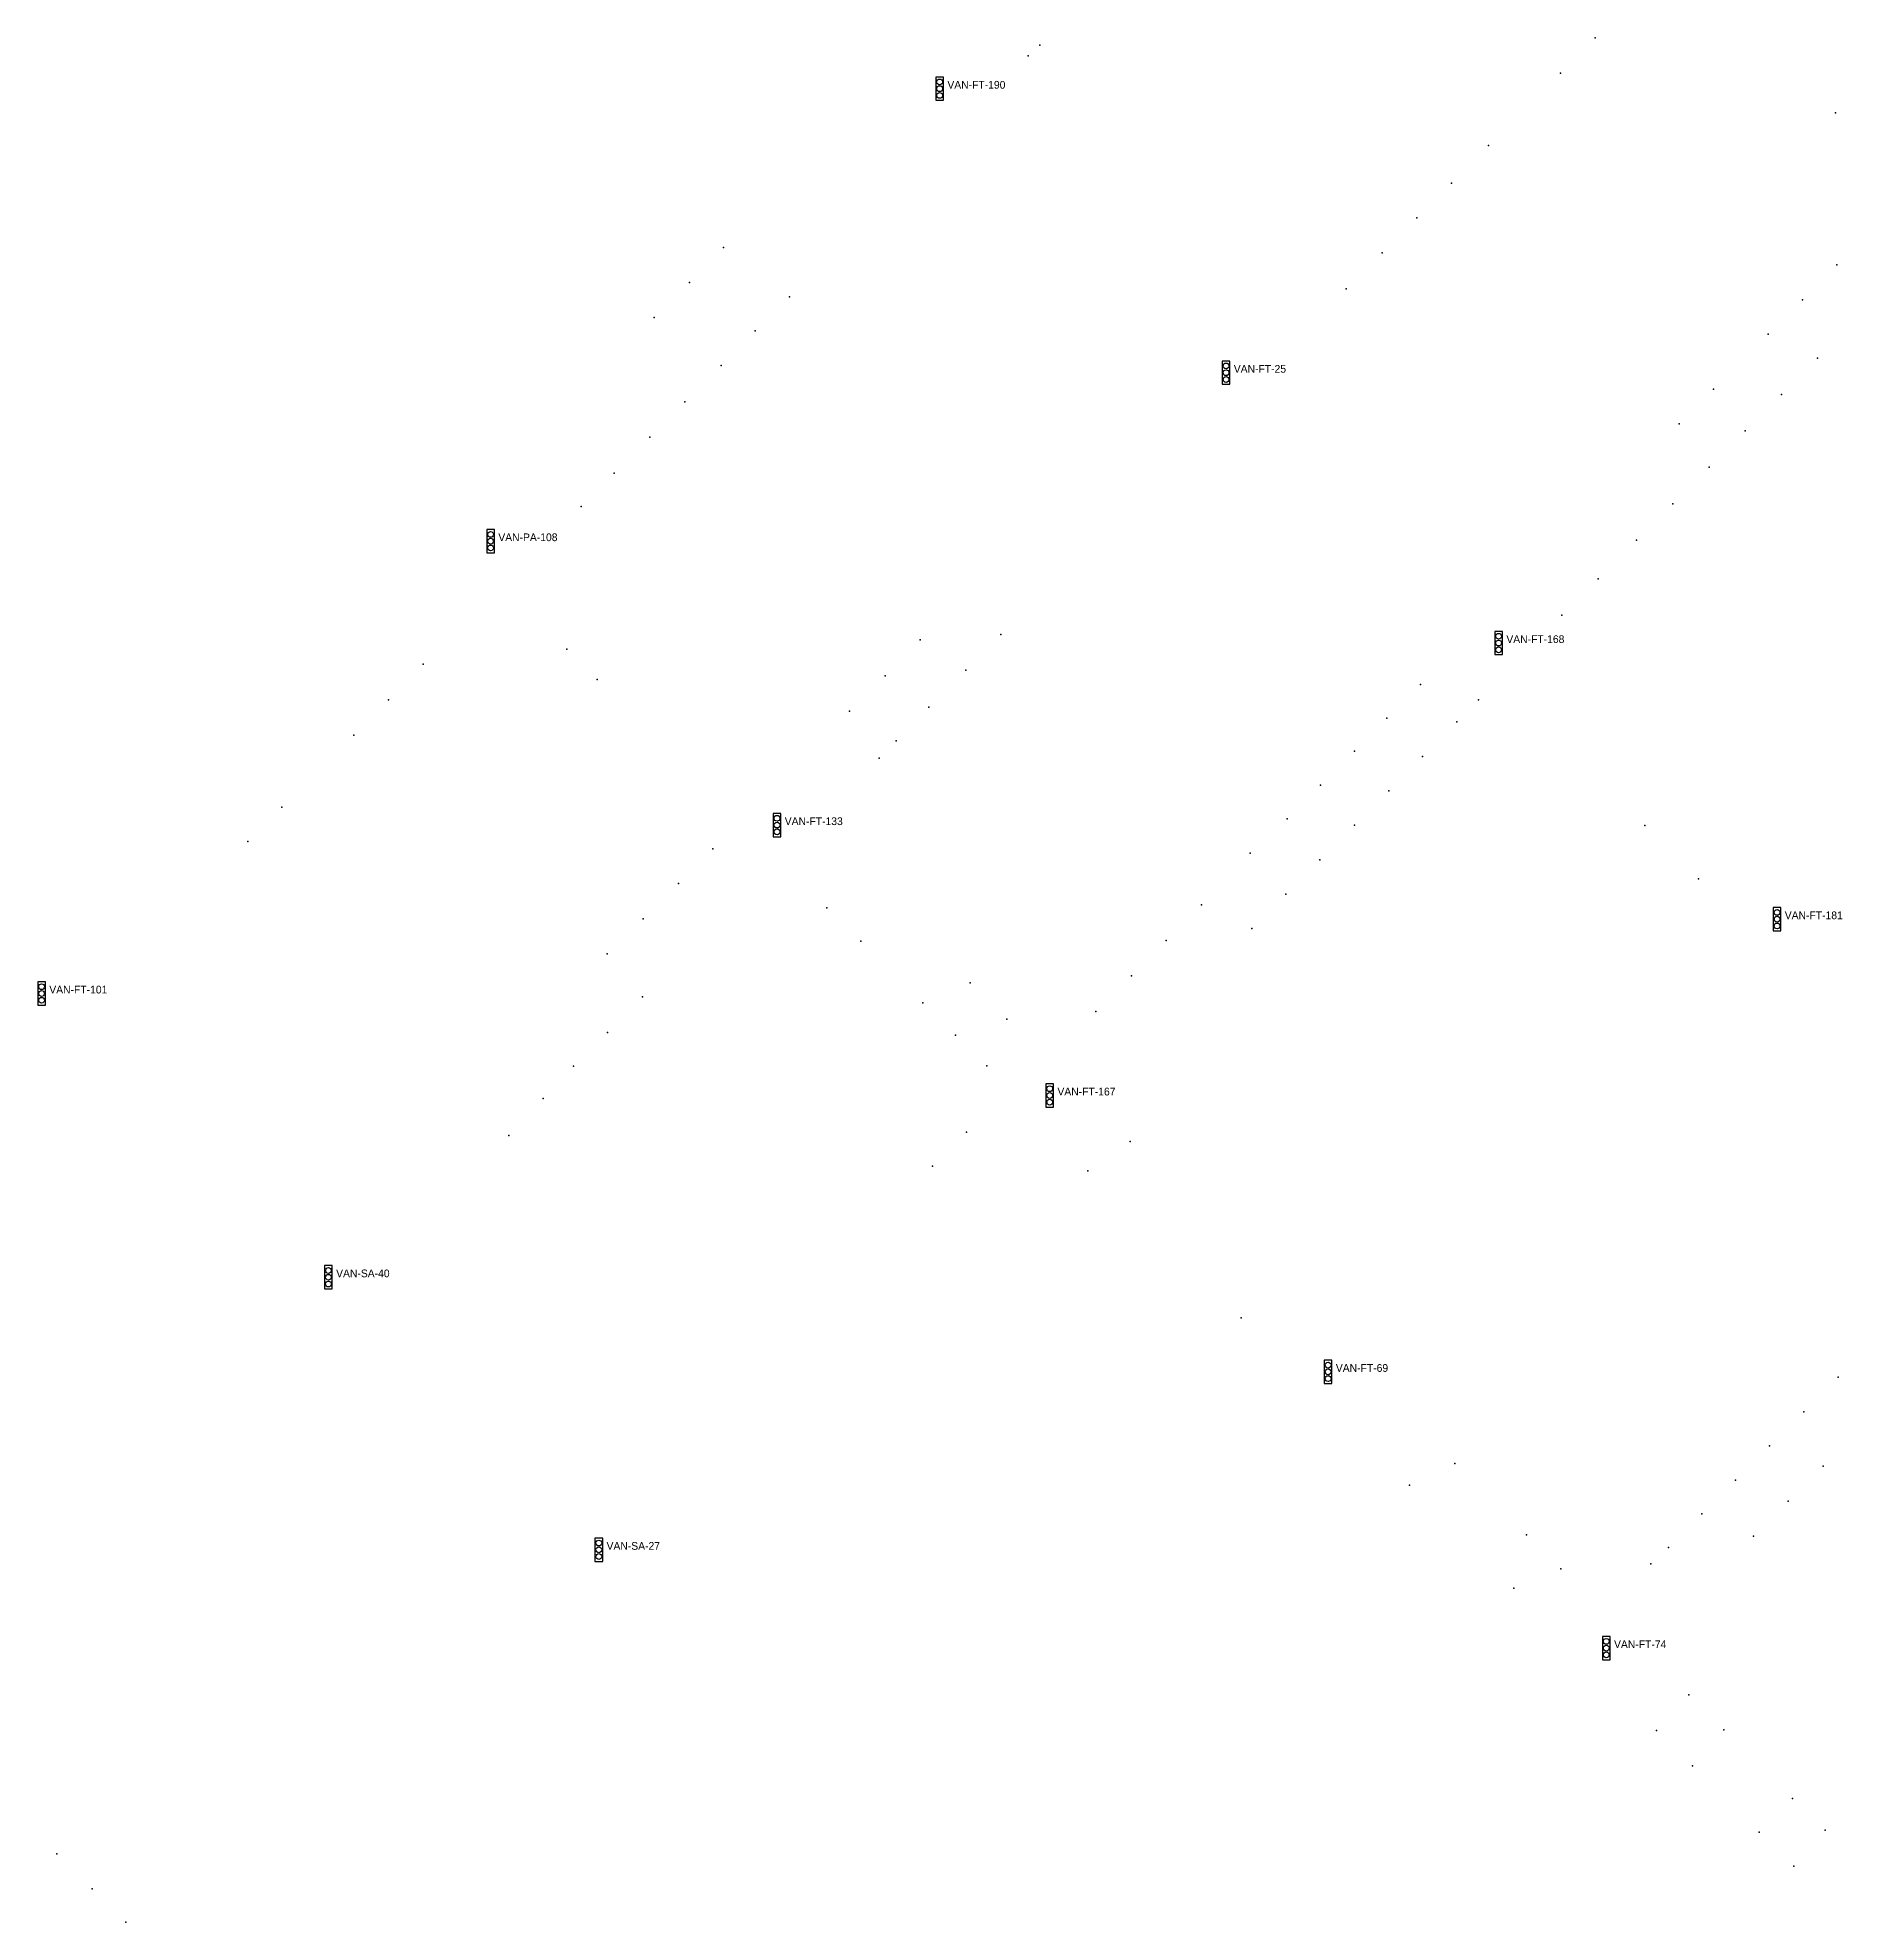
# Model space of a CAD drawing. Header units: inches. Extents: x 486474 to 494239, y 5455982 to 5460069.
# Drawn here: x 490371 to 490837.7, y 5458014.2 to 5458501.8 of the extents above; entities that cross this region are included whole.
import ezdxf

# ---------------------------------------------------------------- set-up
doc = ezdxf.new("R2010")
doc.units = ezdxf.units.IN
doc.header["$MEASUREMENT"] = 0
doc.layers.add('Parking Meters', color=10, linetype='Continuous')
doc.layers.add('Traffic Signals', color=10, linetype='Continuous')

msp = doc.modelspace()

# ---------------------------------------------------------------- linework, layer by layer
at = {"layer": 'Parking Meters', "color": 7}
for p in [(490773.82, 5458501.76), (490773.82, 5458501.76), (490627.18, 5458497.03), (490630.17, 5458499.79), (490764.82, 5458492.6), (490764.82, 5458492.6), (490835.96, 5458482.28), (490835.96, 5458482.28), (490746.18, 5458473.86), (490746.18, 5458473.86), (490736.66, 5458464.15), (490736.66, 5458464.15), (490727.7, 5458455.18), (490727.7, 5458455.18), (490548.33, 5458447.51), (490548.33, 5458447.51), (490718.68, 5458446.07), (490718.68, 5458446.07), (490836.31, 5458442.99), (490836.31, 5458442.99), (490539.61, 5458438.45), (490539.61, 5458438.45), (490565.41, 5458434.68), (490565.41, 5458434.68), (490709.43, 5458436.74), (490827.4, 5458433.96), (490827.4, 5458433.96), (490530.4, 5458429.37), (490530.4, 5458429.37), (490556.52, 5458425.9), (490556.52, 5458425.9), (490818.53, 5458425.07), (490831.31, 5458418.8), (490831.31, 5458418.8), (490547.79, 5458416.97), (490547.79, 5458416.97), (490804.38, 5458410.8), (490804.38, 5458410.8), (490822, 5458409.45), (490822, 5458409.45), (490538.39, 5458407.52), (490538.39, 5458407.52), (490529.31, 5458398.36), (490529.31, 5458398.36), (490795.5, 5458401.85), (490795.5, 5458401.85), (490812.61, 5458400.01), (490812.61, 5458400.01), (490520.1, 5458389.06), (490520.1, 5458389.06), (490803.28, 5458390.63), (490803.28, 5458390.63), (490511.57, 5458380.47), (490511.57, 5458380.47), (490793.86, 5458381.17), (490793.86, 5458381.17), (490784.47, 5458371.78), (490784.47, 5458371.78), (490774.57, 5458361.78), (490774.57, 5458361.78), (490765.2, 5458352.32), (490599.23, 5458345.95), (490599.23, 5458345.95), (490620.1, 5458347.33), (490620.1, 5458347.33), (490470.72, 5458339.63), (490470.72, 5458339.63), (490507.85, 5458343.51), (490507.85, 5458343.51), (490515.65, 5458335.7), (490590.18, 5458336.69), (490590.18, 5458336.69), (490611.04, 5458338.16), (490611.04, 5458338.16), (490461.69, 5458330.48), (490461.69, 5458330.48), (490728.62, 5458334.42), (490728.62, 5458334.42), (490743.59, 5458330.45), (490580.97, 5458327.55), (490580.97, 5458327.55), (490601.46, 5458328.57), (490601.46, 5458328.57), (490719.95, 5458325.68), (490719.95, 5458325.68), (490738.02, 5458324.78), (490738.02, 5458324.78), (490452.71, 5458321.31), (490452.71, 5458321.31), (490593, 5458319.82), (490593, 5458319.82), (490588.65, 5458315.37), (490711.53, 5458317.19), (490711.53, 5458317.19), (490729.16, 5458315.77), (490729.16, 5458315.77), (490702.8, 5458308.4), (490702.8, 5458308.4), (490720.42, 5458306.92), (490720.42, 5458306.92), (490434.15, 5458302.71), (490434.15, 5458302.71), (490694.16, 5458299.67), (490694.16, 5458299.67), (490711.53, 5458298.04), (490711.53, 5458298.04), (490786.62, 5458297.94), (490786.62, 5458297.94), (490425.31, 5458293.78), (490425.31, 5458293.78), (490545.63, 5458291.92), (490684.59, 5458290.77), (490702.61, 5458289.08), (490702.61, 5458289.08), (490536.76, 5458282.96), (490536.76, 5458282.96), (490800.52, 5458284.17), (490800.52, 5458284.17), (490575.12, 5458276.61), (490575.12, 5458276.61), (490672.01, 5458277.37), (490672.01, 5458277.37), (490693.82, 5458280.2), (490693.82, 5458280.2), (490527.58, 5458273.74), (490527.58, 5458273.74), (490684.98, 5458271.3), (490684.98, 5458271.3), (490583.86, 5458268.04), (490583.86, 5458268.04), (490662.87, 5458268.15), (490662.87, 5458268.15), (490518.31, 5458264.76), (490518.31, 5458264.76), (490612.15, 5458257.22), (490612.15, 5458257.22), (490653.86, 5458259.07), (490653.86, 5458259.07), (490527.38, 5458253.64), (490599.9, 5458252.01), (490599.9, 5458252.01), (490621.65, 5458247.82), (490621.65, 5458247.82), (490644.67, 5458249.81), (490644.67, 5458249.81), (490518.33, 5458244.41), (490518.33, 5458244.41), (490608.4, 5458243.71), (490608.4, 5458243.71), (490509.56, 5458235.67), (490509.56, 5458235.67), (490616.47, 5458235.72), (490501.76, 5458227.33), (490501.76, 5458227.33), (490492.83, 5458217.71), (490492.83, 5458217.71), (490611.17, 5458218.62), (490611.17, 5458218.62), (490653.56, 5458216.14), (490653.56, 5458216.14), (490602.45, 5458209.81), (490642.57, 5458208.56), (490642.57, 5458208.56), (490682.22, 5458170.51), (490682.22, 5458170.51), (490836.65, 5458155.18), (490836.65, 5458155.18), (490827.78, 5458146.23), (490827.78, 5458146.23), (490818.89, 5458137.41), (490818.89, 5458137.41), (490737.48, 5458132.89), (490737.48, 5458132.89), (490832.75, 5458132.2), (490832.75, 5458132.2), (490725.82, 5458127.23), (490725.82, 5458127.23), (490810.11, 5458128.52), (490810.11, 5458128.52), (490823.7, 5458123.12), (490823.7, 5458123.12), (490801.37, 5458119.8), (490801.37, 5458119.8), (490756.09, 5458114.38), (490756.09, 5458114.38), (490792.75, 5458111.09), (490792.75, 5458111.09), (490814.77, 5458114.05), (490814.77, 5458114.05), (490764.9, 5458105.62), (490764.9, 5458105.62), (490788.2, 5458106.93), (490752.79, 5458100.57), (490752.79, 5458100.57), (490798.02, 5458073.02), (490798.02, 5458073.02), (490789.68, 5458063.81), (490789.68, 5458063.81), (490807.08, 5458063.99), (490807.08, 5458063.99), (490798.96, 5458054.67), (490798.96, 5458054.67), (490824.83, 5458046.2), (490824.83, 5458046.2), (490816.24, 5458037.5), (490816.24, 5458037.5), (490833.27, 5458037.97), (490833.27, 5458037.97), (490375.92, 5458031.84), (490375.92, 5458031.84), (490825.15, 5458028.66), (490825.15, 5458028.66), (490385.05, 5458022.86), (490385.05, 5458022.86), (490393.79, 5458014.16)]:
    msp.add_point(p, dxfattribs=at)
at = {"layer": 'Traffic Signals', "color": 1}
for points in [[(490603.27, 5458485.57), (490605.27, 5458485.57), (490605.27, 5458491.57), (490603.27, 5458491.57)], [(490677.34, 5458412.08), (490679.34, 5458412.08), (490679.34, 5458418.08), (490677.34, 5458418.08)], [(490487.12, 5458368.5), (490489.12, 5458368.5), (490489.12, 5458374.5), (490487.12, 5458374.5)], [(490747.84, 5458342.14), (490749.84, 5458342.14), (490749.84, 5458348.14), (490747.84, 5458348.14)], [(490561.2, 5458295.04), (490563.2, 5458295.04), (490563.2, 5458301.04), (490561.2, 5458301.04)], [(490819.84, 5458270.69), (490821.84, 5458270.69), (490821.84, 5458276.69), (490819.84, 5458276.69)], [(490370.99, 5458251.47), (490372.99, 5458251.47), (490372.99, 5458257.47), (490370.99, 5458257.47)], [(490631.73, 5458225.09), (490633.73, 5458225.09), (490633.73, 5458231.09), (490631.73, 5458231.09)], [(490445.18, 5458178.05), (490447.18, 5458178.05), (490447.18, 5458184.05), (490445.18, 5458184.05)], [(490703.74, 5458153.57), (490705.74, 5458153.57), (490705.74, 5458159.57), (490703.74, 5458159.57)], [(490515.12, 5458107.54), (490517.12, 5458107.54), (490517.12, 5458113.54), (490515.12, 5458113.54)], [(490775.69, 5458082.1), (490777.69, 5458082.1), (490777.69, 5458088.1), (490775.69, 5458088.1)]]:
    msp.add_lwpolyline(points, close=True, dxfattribs=at)
for centre in [(490604.27, 5458490.32), (490604.27, 5458488.57), (490604.27, 5458486.82), (490678.34, 5458416.83), (490678.34, 5458415.08), (490678.34, 5458413.33), (490488.12, 5458373.25), (490488.12, 5458371.5), (490488.12, 5458369.75), (490748.84, 5458346.89), (490748.84, 5458345.14), (490748.84, 5458343.39), (490562.2, 5458299.79), (490562.2, 5458298.04), (490562.2, 5458296.29), (490820.84, 5458275.44), (490820.84, 5458273.69), (490820.84, 5458271.94), (490371.99, 5458256.22), (490371.99, 5458254.47), (490371.99, 5458252.72), (490632.73, 5458229.84), (490632.73, 5458228.09), (490632.73, 5458226.34), (490446.18, 5458182.8), (490446.18, 5458181.05), (490446.18, 5458179.3), (490704.74, 5458158.32), (490704.74, 5458156.57), (490704.74, 5458154.82), (490516.12, 5458112.29), (490516.12, 5458110.54), (490516.12, 5458108.79), (490776.69, 5458086.85), (490776.69, 5458085.1), (490776.69, 5458083.35)]:
    msp.add_circle(centre, 0.75, dxfattribs=at)

# ---------------------------------------------------------------- texts
for s, p in [('VAN-FT-190', (490606.27, 5458488.57)), ('VAN-FT-25', (490680.34, 5458415.08)), ('VAN-PA-108', (490490.12, 5458371.5)), ('VAN-FT-168', (490750.84, 5458345.14)), ('VAN-FT-133', (490564.2, 5458298.04)), ('VAN-FT-181', (490822.84, 5458273.69)), ('VAN-FT-101', (490373.99, 5458254.47)), ('VAN-FT-167', (490634.73, 5458228.09)), ('VAN-SA-40', (490448.18, 5458181.05)), ('VAN-FT-69', (490706.74, 5458156.57)), ('VAN-SA-27', (490518.12, 5458110.54)), ('VAN-FT-74', (490778.69, 5458085.1))]:
    msp.add_text(s, height=2, dxfattribs=at).set_placement(p)

doc.saveas('drawing.dxf')
